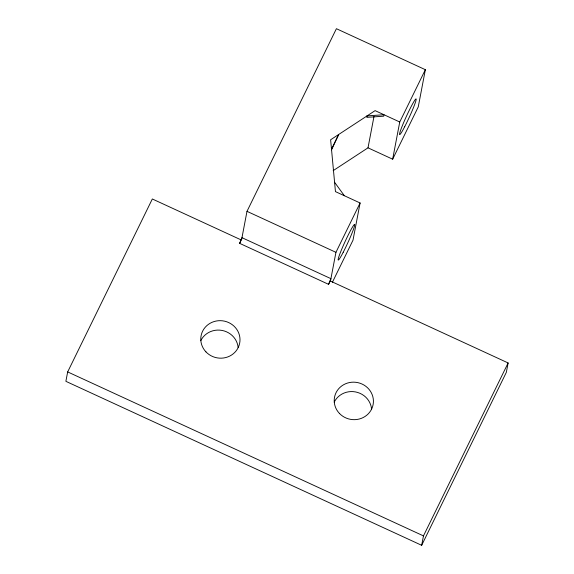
<?xml version="1.0" encoding="UTF-8"?>
<svg xmlns="http://www.w3.org/2000/svg" width="574" height="574" viewBox="0 0 574 574"><rect width="100%" height="100%" fill="white"/><g stroke="black" fill="none" stroke-linecap="round" stroke-linejoin="round"><path stroke-width="0.86" d="M333.164 170.657L368.006 147.834L392.652 159.192L399.748 121.997L375.102 110.638L330.624 139.769L335.453 191.623L360.099 202.981L335.941 252.33L330.638 280.119L328.579 284.338L239.631 243.347L241.281 239.975L152.332 198.977L67.667 371.916L65.874 381.323L421.668 545.3L506.333 372.361L508.126 362.955L330.229 280.966M241.697 239.128L246.992 211.34L336.407 28.7L425.356 69.691L418.259 106.893L392.652 159.192M368.006 147.834L373.99 116.45M360.099 202.981L353.003 240.183L332.332 282.408M421.668 545.3L423.461 535.894L508.126 362.955M239.631 243.347L241.97 237.672L330.918 278.663L328.579 284.338M331.499 149.125L338.653 134.51L331.593 149.814M399.748 121.997L425.356 69.691M246.992 211.34L335.941 252.33M67.667 371.916L423.461 535.894M334.585 182.267L344.35 195.72M200.807 340.633A19.645 18.727 10.8 0 1 221.973 330.416A19.645 18.727 10.8 0 1 238.131 347.5M334.233 402.123A19.645 18.727 10.8 0 1 355.392 391.906A19.645 18.727 10.8 0 1 371.557 408.989M367.073 115.891L366.793 117.354L383.719 116.192L383.992 114.735L367.073 115.891M404.656 126.768A19.645 1.5 -65.3 0 0 416.136 98.958A19.645 1.5 -65.3 0 0 402.812 124.565A19.645 1.5 -65.3 0 0 404.656 126.768M343.223 252.251A19.645 1.5 -65.3 0 0 354.703 224.441A19.645 1.5 -65.3 0 0 341.379 250.056A19.645 1.5 -65.3 0 0 343.223 252.251M339.377 413.366A19.645 18.727 10.8 0 0 372.526 406.844A19.645 18.727 10.8 0 0 349.537 382.542A19.645 18.727 10.8 0 0 339.377 413.366M205.951 351.876A19.645 18.727 10.8 0 0 239.107 345.354A19.645 18.727 10.8 0 0 216.118 321.045A19.645 18.727 10.8 0 0 205.951 351.876"/></g></svg>
